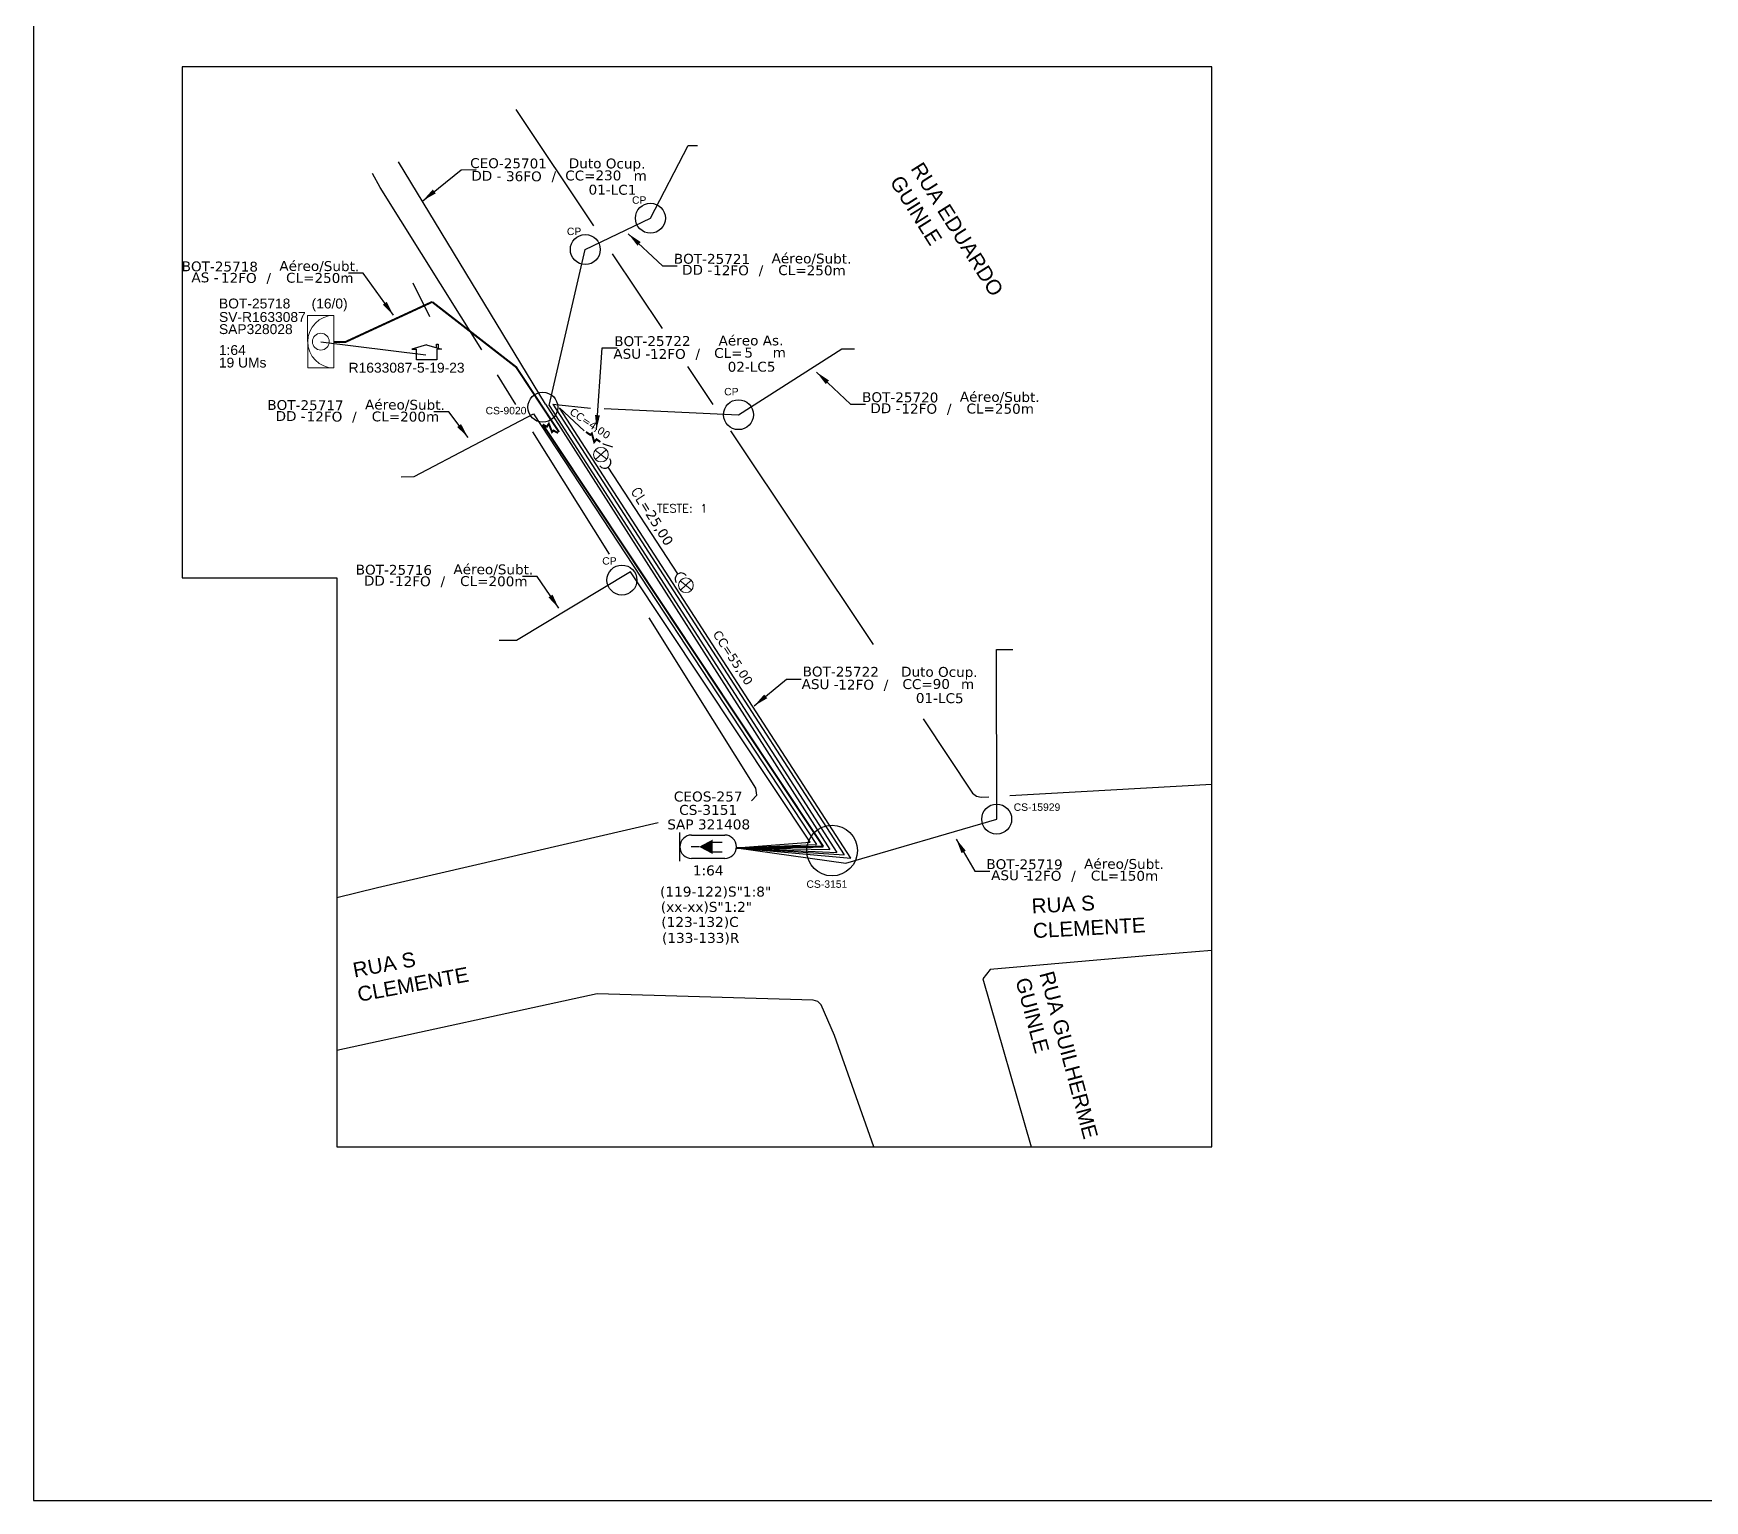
# Model space of a CAD drawing. Extents: x -89 to 749, y 705 to 1299.
# Drawn here: x -89.3 to 248.8, y 705 to 1002 of the extents above; entities that cross this region are included whole.
import ezdxf
from ezdxf.enums import TextEntityAlignment as Align

# ---------------------------------------------------------------- set-up
doc = ezdxf.new("R2010")
doc.units = 0
doc.linetypes.add('PHANTOM2', pattern=[1.25, 0.625, -0.125, 0.125, -0.125, 0.125, -0.125])
for name, color, linetype, lineweight in [("20.0-LEGENDA DOS CDO'S", 1, 'Continuous', 0), ('20.1-CDO_INTERIOR', 1, 'Continuous', 0), ('20.6-CORDOALHA_SUPORTE', 7, 'Continuous', 25), ('CORDOALHA_SUPORTE', 7, 'Continuous', 25), ('Postes', 1, 'Continuous', 0), ('Segmento Logradouro Texto', 7, 'Continuous', 0)]:
    doc.layers.add(name, color=color, linetype=linetype, lineweight=lineweight)
for name, color, linetype in [('20.4-CEOS', 1, 'Continuous'), ('CAP a instalar', 1, 'Continuous'), ('celulas gpon', 7, 'Continuous'), ('label_cabos', 7, 'Continuous'), ('Legenda', 1, 'Continuous'), ('locais', 7, 'Continuous'), ('locais legendas', 7, 'Continuous'), ('QUADRA', 7, 'Continuous'), ('Subida Lateral', 5, 'Continuous'), ('surveys', 7, 'Continuous'), ('surveys legendas', 7, 'Continuous')]:
    doc.layers.add(name, color=color, linetype=linetype)
doc.layers.add('DROP DE CLIENTE', color=140, linetype='Continuous', plot=False)
doc.layers.add('EXTRA', color=50, linetype='Continuous', plot=False)
doc.styles.add('ARIAL', font='arial.ttf')
doc.styles.add('DIGICADE', font='arial.ttf')
doc.styles.add('ROMANS', font='romans')
doc.styles.add('siredit', font='verdana.ttf')
doc.styles.get("Standard").update_dxf_attribs({"font": 'arial.ttf'})
doc.linetypes.add('FENCELINE1', pattern='A,0.25,-0.1,[133,ltypeshp.shx,S=0.1,R=0,X=-0.1,Y=0],-0.1,1', length=1.45)
doc.dimstyles.new('CC', dxfattribs={"dimtxt": 1, "dimasz": 2, "dimexe": 0.18, "dimexo": 0.0625, "dimgap": 0.09, "dimtad": 0, "dimdec": 0, "dimrnd": 1, "dimzin": 0, "dimdsep": 46, "dimtxsty": 'siredit', "dimblk": 'NONE', "dimcen": 0, "dimse1": 1, "dimse2": 1, "dimsd1": 1, "dimsd2": 1, "dimclrt": 7, "dimadec": 0, "dimazin": 0, "dimtfac": 1, "dimtdec": 0, "dimtofl": 0, "dimtmove": 0, "dimatfit": 3, "dimfxl": 0, "dimtolj": 1, "dimtzin": 0, "dimarcsym": 0})

# ---------------------------------------------------------------- blocks, each defined once
blk = doc.blocks.new('pole_pole')
at = {"layer": 'Postes', "color": 1, "linetype": 'PHANTOM2'}
for points in [[(-0.0000079, 0.0000104), (0.0000075, -0.000002)], [(0.000007, 0.0000109), (-0.0000074, -0.0000025)]]:
    blk.add_lwpolyline(points, dxfattribs=at)
at = {"layer": 'Postes', "color": 1}
blk.add_circle((-0.0000002, 0.0000042), 0.00000987, dxfattribs=at)
blk = doc.blocks.new('SURVEY_SURVEY')
for p, q in [((0, 0.0000152), (-0.0000151, 0.0000108)), ((-0.0000151, 0.0000108), (-0.0000104, 0.0000108)), ((-0.0000103, 0), (-0.0000103, 0.0000108)), ((0.0000103, 0), (-0.0000103, 0)), ((0, 0.0000152), (0.0000151, 0.0000108)), ((0.0000101, 0.0000159), (0.0000117, 0.0000159)), ((0.0000101, 0.0000123), (0.0000101, 0.0000159)), ((0.0000151, 0.0000108), (0.0000103, 0.0000108)), ((0.0000103, 0.0000108), (0.0000103, 0)), ((0.0000117, 0.0000159), (0.0000117, 0.0000119))]:
    blk.add_line(p, q)
blk = doc.blocks.new('*U115')
at = {"layer": '20.4-CEOS', "color": 7, "style": 'siredit'}
for tag, p in [('FIBRAS_SPLITTER', (0, 0)), ('FIBRAS_TOP_C', (0, -4.13)), ('RESERVA_FINAIS', (0, -5.46))]:
    blk.add_attdef(tag, p, '', height=1.01, dxfattribs=at)
for tag, p, flags in [('ID_ATIVIDADE', (0, -6.77), 3), ('QTDE', (0, -9.4), 1), ('FATOR', (0, -8.09), 1), ('FID', (0, -10.71), 1)]:
    blk.add_attdef(tag, p, '', height=1.01, dxfattribs=dict(at, flags=flags))
blk = doc.blocks.new('*U114')
at = {"layer": '20.4-CEOS', "color": 7, "style": 'siredit'}
blk.add_attdef('FIBRAS_SPLITTER', (0, 0), '', height=1.01, dxfattribs=at)
for tag, p, flags in [('ID_ATIVIDADE', (0, -1.48), 3), ('QTDE', (0, -4.11), 1), ('FATOR', (0, -2.79), 3), ('FID', (0, -5.42), 1)]:
    blk.add_attdef(tag, p, '', height=1.01, dxfattribs=dict(at, flags=flags))
blk = doc.blocks.new('Teste  FTTH')
at = {"color": 0, "lineweight": 0, "style": 'ROMANS'}
for tag, p in [('TESTE', (-2.302, -0.29)), ('QTDE', (0.212, -0.29))]:
    blk.add_attdef(tag, p, '', height=0.48, dxfattribs=at)
for tag, p, flags in [('FID', (-2.227, -1.253), 1), ('FATOR', (-2.227, -2.028), 3), ('ID_ATIVIDADE', (-2.227, -2.716), 3)]:
    blk.add_attdef(tag, p, '', height=0.48, dxfattribs=dict(at, flags=flags))
blk = doc.blocks.new('Inst CORD ALUMINIO 4.8 MM 3F(sem recursos)')
at = {"color": 0, "lineweight": 0, "style": 'ROMANS'}
blk.add_attdef('FID', (-19.18, -2.21), '', height=1, dxfattribs=at)
blk.add_attdef('LANCE', text='', height=1, dxfattribs=at).set_placement((-0.54, -2.21), align=Align.RIGHT)
at = {"color": 0, "lineweight": 0, "style": 'ROMANS', "flags": 3}
for tag, p in [('FATOR', (-5.2, -4.44)), ('ID_ATIVIDADE', (-5.2, -6.67))]:
    blk.add_attdef(tag, p, '', height=1, dxfattribs=at)
at = {"layer": 'label_cabos', "color": 0, "style": 'siredit'}
blk.add_attdef('QTDE', (-0.54, -2.21), '', height=1, rotation=359.69, dxfattribs=at)
blk = doc.blocks.new('LEGENDA DOS CABOS')
at = {"layer": 'EXTRA', "color": 0, "style": 'siredit'}
for tag, p in [('ID', (4.6, 0.97)), ('XX', (9.03, 0.97))]:
    blk.add_attdef(tag, text='', height=0.48, rotation=359.69, dxfattribs=at).set_placement(p, align=Align.MIDDLE_CENTER)
at = {"layer": 'Legenda', "color": 0, "style": 'siredit'}
for tag, p in [('TIPO_CABO', (1.31, 0)), ('CABO', (4.69, -0.05)), ('/', (6.81, -0.05)), ('METROS', (10.03, -0.05))]:
    blk.add_attdef(tag, text='', height=0.8, rotation=359.69, dxfattribs=at).set_placement(p, align=Align.MIDDLE_CENTER)
blk = doc.blocks.new('_None')
blk = doc.blocks.new('Inst CB AS CFOA-SM-ASU-120-S-12')
at = {"layer": 'label_cabos', "color": 0, "style": 'siredit'}
for tag, flags, p in [('ID_ATIVIDADE', 3, (1.31, 2.67)), ('FATOR', 1, (11.56, 2.55))]:
    blk.add_attdef(tag, text='', height=1, rotation=359.69, dxfattribs=dict(at, flags=flags)).set_placement(p, align=Align.MIDDLE_CENTER)
for tag, p in [('DESTINO_CABO', (3.13, 1.26)), ('TIPO_CABO', (13.11, 1.24)), ('TIPO_CABO', (1.26, 0)), ('CABO', (4.69, -0.05)), ('/', (7.71, -0.05)), ('LANCE', (10.81, 0)), ('UND', (15.96, 0)), ('FID', (13.15, -1.41))]:
    blk.add_attdef(tag, text='', height=1, rotation=359.69, dxfattribs=at).set_placement(p, align=Align.MIDDLE_CENTER)
blk.add_attdef('QTDE', (12.43, -0.47), '', height=1, rotation=359.69, dxfattribs=at)
blk = doc.blocks.new('Inst CB DT OCUP CFOA-SM-DD-S-36')
at = {"layer": 'label_cabos', "color": 0, "style": 'siredit'}
for tag, flags, p in [('ID_ATIVIDADE', 3, (1.31, 2.67)), ('FATOR', 1, (11.56, 2.55))]:
    blk.add_attdef(tag, text='', height=1, rotation=359.69, dxfattribs=dict(at, flags=flags)).set_placement(p, align=Align.MIDDLE_CENTER)
for tag, p in [('DESTINO_CABO', (3.13, 1.26)), ('TIPO_CABO', (13.11, 1.24)), ('TIPO_CABO', (1.11, 0)), ('CABO', (4.69, -0.05)), ('/', (7.71, -0.05)), ('LANCE', (10.41, 0.02)), ('UND', (16.46, 0)), ('FID', (13.65, -1.41))]:
    blk.add_attdef(tag, text='', height=1, rotation=359.69, dxfattribs=at).set_placement(p, align=Align.MIDDLE_CENTER)
blk.add_attdef('QTDE', (11.93, -0.45), '', height=1, rotation=359.69, dxfattribs=at)
blk = doc.blocks.new('Inst CB DT OCUP CFOA-SM-ASU-120-S-12')
at = {"layer": 'label_cabos', "color": 0, "style": 'siredit'}
for tag, flags, p in [('ID_ATIVIDADE', 3, (1.31, 2.67)), ('FATOR', 1, (11.56, 2.55))]:
    blk.add_attdef(tag, text='', height=1, rotation=359.69, dxfattribs=dict(at, flags=flags)).set_placement(p, align=Align.MIDDLE_CENTER)
for tag, p in [('DESTINO_CABO', (3.13, 1.26)), ('TIPO_CABO', (13.11, 1.24)), ('TIPO_CABO', (1.26, 0)), ('CABO', (4.69, -0.05)), ('/', (7.71, -0.05)), ('LANCE', (10.91, 0)), ('UND', (15.96, 0)), ('FID', (13.15, -1.41))]:
    blk.add_attdef(tag, text='', height=1, rotation=359.69, dxfattribs=at).set_placement(p, align=Align.MIDDLE_CENTER)
blk.add_attdef('QTDE', (12.43, -0.47), '', height=1, rotation=359.69, dxfattribs=at)

msp = doc.modelspace()

# ---------------------------------------------------------------- linework, layer by layer
for points in [[(-89.32, 705.02), (749.25, 705.02), (749.25, 1299.02), (-89.32, 1299.02), (-89.32, 705.02)], [(-59.2, 972), (-59.2, 891.8), (-27.92, 891.8), (-27.92, 776.66), (149.15, 776.66), (149.15, 995.23), (-59.2, 995.23), (-59.2, 972)]]:
    msp.add_lwpolyline(points)
at = {"color": 7}
msp.add_lwpolyline([(-9.1, 944.62), (-12.46, 951.45)], dxfattribs=at)
at = {"layer": '20.1-CDO_INTERIOR', "color": 10, "lineweight": 18}
msp.add_lwpolyline([(-33.82, 934.31), (-33.83, 944.93), (-28.52, 944.93), (-28.51, 934.31)], close=True, dxfattribs=at)
msp.add_circle((-31.17, 939.62), 1.7, dxfattribs=at)
msp.add_arc((-28.51, 939.62), 5.31, 90.0276, 270.0276, dxfattribs=at)
at = {"layer": '20.4-CEOS', "color": 5}
for p, q in [((43.88, 839.75), (50.56, 839.75)), ((50.56, 834.98), (43.88, 834.98))]:
    msp.add_line(p, q, dxfattribs=at)
for points in [[(41.49, 834.49), (41.49, 840.24)], [(45.37, 837.37), (43.77, 837.37)], [(48.01, 838.31), (50.04, 838.31)], [(48.01, 836.33), (50.04, 836.33)]]:
    msp.add_lwpolyline(points, dxfattribs=at)
msp.add_lwpolyline([(45.37, 837.37, 0, 2.94, 0), (48.14, 837.37, 2.94, 2.94, 0)], format="xyseb", dxfattribs=at)
for centre, start, end in [((43.88, 837.37), 90, 270), ((50.56, 837.37), 270, 90)]:
    msp.add_arc(centre, 2.38, start, end, dxfattribs=at)
at = {"layer": 'CAP a instalar', "color": 7, "ltscale": 50}
for points in [[(15.03, 926.68), (22.36, 958.27), (35.53, 964.61), (43.17, 979.3), (45.05, 979.3)], [(14.27, 926.99), (-15.43, 976.02)], [(26.18, 926.07), (53.35, 924.84), (74.24, 938.17), (76.8, 938.17)], [(14.27, 926.99), (14.27, 926.99), (71.83, 836.8)], [(15.03, 926.68), (73.26, 836.24)], [(15.82, 926.94), (23.43, 926.19)], [(15.82, 926.94), (74.72, 835.72)], [(-14.89, 912.23), (-12.24, 912.31), (11.9, 925)], [(11.9, 925), (69.17, 837.86)], [(67.85, 838.33), (31.5, 893.01), (8.41, 879.15), (4.95, 879.15)], [(75.07, 834.05), (105.6, 842.98), (105.59, 877.29), (108.84, 877.29)], [(52.94, 837.13), (67.85, 838.33)], [(52.94, 837.13), (69.17, 837.86)], [(52.94, 837.17), (73.26, 836.24), (73.26, 836.24)], [(52.94, 837.13), (75.07, 834.05)], [(52.94, 837.13), (71.83, 836.8)], [(52.94, 837.13), (74.72, 835.72), (74.72, 835.72)]]:
    msp.add_lwpolyline(points, dxfattribs=at)
at = {"layer": 'CAP a instalar', "color": 10, "ltscale": 50, "const_width": 0.4}
for points in [[(-28.51, 939.54), (-26.22, 939.54), (-8.63, 947.67)], [(17.05, 921.32), (8.37, 934.47), (-8.63, 947.67)], [(13.74, 922.86), (70.53, 837.39)], [(52.94, 837.13), (70.53, 837.39)]]:
    msp.add_lwpolyline(points, dxfattribs=at)
at = {"layer": 'CAP a instalar', "color": 7, "linetype": 'FENCELINE1', "ltscale": 50}
for points in [[(52.94, 837.13), (76.08, 835.07), (17.11, 926.2), (22.13, 921.6)], [(25.88, 919.01), (26, 918.92), (27.84, 918.31)]]:
    msp.add_lwpolyline(points, dxfattribs=at)
at = {"layer": 'CORDOALHA_SUPORTE'}
for points in [[(25.31, 914.49, 1), (27.29, 915.92)], [(42.75, 892.3, 1), (40.77, 890.87)]]:
    msp.add_lwpolyline(points, format="xyb", dxfattribs=at)
msp.add_lwpolyline([(41.09, 892.6), (27.01, 914.21)], dxfattribs=at)
at = {"layer": 'DROP DE CLIENTE'}
msp.add_lwpolyline([(-9.92, 936.89), (-31.17, 939.53)], dxfattribs=at)
at = {"layer": 'locais', "color": 5, "linetype": 'Continuous'}
for centre, radius in [((35.53, 964.61), 3.03), ((22.36, 958.27), 3.03), ((13.76, 926.35), 3.03), ((53.35, 924.84), 3.03), ((29.77, 891.37), 3.03), ((105.6, 842.98), 3.03), ((72.29, 836.61), 5.13)]:
    msp.add_circle(centre, radius, dxfattribs=at)
at = {"layer": 'QUADRA', "color": 4}
for points in [[(8.3, 986.62), (24.03, 963.06)], [(1.4, 937.96), (-19.15, 970.86), (-20.72, 973.66)], [(27.82, 957.39), (37.92, 942.26)], [(43.06, 934.58), (48.17, 926.92)], [(8.31, 926.92), (4.58, 932.89)], [(27.26, 896.58), (11.75, 921.4)], [(51.76, 921.55), (80.63, 878.33)], [(56.02, 846.69), (57.04, 847.82), (56.85, 849.23), (35.31, 883.7)], [(90.7, 863.26), (100.74, 848.23), (101.49, 847.6), (102.49, 847.42), (104.01, 847.5)], [(108.25, 847.74), (149.15, 850.02)], [(-27.92, 827.1), (-19.68, 829.15), (37.1, 842.3)], [(149.15, 816.38), (135.92, 815.29), (104.28, 812.55), (102.77, 810.67), (112.6, 776.66)], [(149.15, 816.38), (135.92, 815.29), (104.28, 812.55), (102.77, 810.67), (112.6, 776.66)], [(80.71, 776.66), (72.76, 799.14), (70.11, 805.38), (69.42, 806.06), (68.44, 806.34), (24.75, 807.63), (-27.92, 796.14)], [(80.71, 776.66), (72.76, 799.14), (70.11, 805.38), (69.42, 806.06), (68.44, 806.34), (24.75, 807.63), (-27.92, 796.14)]]:
    msp.add_lwpolyline(points, dxfattribs=at)
at = {"layer": 'Subida Lateral', "color": 5, "const_width": 0.4}
for points in [[(13.74, 922.86), (14.58, 922.4), (14.98, 923.01), (15.63, 921.32), (15.91, 921.64), (16.84, 921.13)], [(25.41, 919.32), (24.62, 919.86), (24.16, 919.29), (23.68, 921.04), (23.37, 920.75), (22.49, 921.35)]]:
    msp.add_lwpolyline(points, dxfattribs=at)

# ---------------------------------------------------------------- block references
at = {"color": 0, "lineweight": 0}
ref = msp.add_blockref('Inst CB DT OCUP CFOA-SM-DD-S-36', (0.56, 973.21), dxfattribs=dict(at, xscale=2, yscale=2, zscale=2))
ref.add_attrib('DESTINO_CABO', 'CEO-25701', dxfattribs={"layer": 'label_cabos', "color": 0, "height": 2, "rotation": 359.69, "style": 'siredit'}).set_placement((6.82, 975.73), align=Align.MIDDLE_CENTER)
ref.add_attrib('TIPO_CABO', 'Duto Ocup.', dxfattribs={"layer": 'label_cabos', "color": 0, "height": 2, "rotation": 359.69, "style": 'siredit'}).set_placement((26.77, 975.7), align=Align.MIDDLE_CENTER)
ref.add_attrib('/', '/', dxfattribs={"layer": 'label_cabos', "color": 0, "height": 2, "rotation": 359.69, "style": 'siredit'}).set_placement((15.98, 973.1), align=Align.MIDDLE_CENTER)
ref.add_attrib('FID', '01-LC1', dxfattribs={"layer": 'label_cabos', "color": 0, "height": 2, "rotation": 359.69, "style": 'siredit'}).set_placement((27.85, 970.38), align=Align.MIDDLE_CENTER)
ref.add_attrib('LANCE', 'CC=', dxfattribs={"layer": 'label_cabos', "color": 0, "height": 2, "rotation": 359.69, "style": 'siredit'}).set_placement((21.37, 973.25), align=Align.MIDDLE_CENTER)
ref.add_attrib('UND', 'm', dxfattribs={"layer": 'label_cabos', "color": 0, "height": 2, "rotation": 359.69, "style": 'siredit'}).set_placement((33.48, 973.21), align=Align.MIDDLE_CENTER)
ref.add_attrib('CABO', '36FO', dxfattribs={"layer": 'label_cabos', "color": 0, "height": 2, "rotation": 359.69, "style": 'siredit'}).set_placement((9.93, 973.1), align=Align.MIDDLE_CENTER)
ref.add_attrib('TIPO_CABO', 'DD - ', dxfattribs={"layer": 'label_cabos', "color": 0, "height": 2, "rotation": 359.69, "style": 'siredit'}).set_placement((2.78, 973.2), align=Align.MIDDLE_CENTER)
ref.add_attrib('QTDE', '230', (24.41, 972.3), dxfattribs={"layer": 'label_cabos', "color": 0, "height": 2, "rotation": 359.69, "style": 'siredit'})
ref = msp.add_blockref('Inst CORD ALUMINIO 4.8 MM 3F(sem recursos)', (38.76, 906.21), dxfattribs=dict(at, xscale=2.000000000163574, yscale=2.000000000163574, zscale=2.000000000163574, rotation=302.4090204631635))
ref.add_attrib('QTDE', '25,00', (34.45, 904.74), dxfattribs={"layer": '20.6-CORDOALHA_SUPORTE', "color": 0, "height": 2, "rotation": 302.099, "style": 'siredit'})
ref.add_attrib('LANCE', 'CL=', dxfattribs={"layer": '20.6-CORDOALHA_SUPORTE', "color": 0, "lineweight": 0, "height": 2, "rotation": 302.409, "style": 'ROMANS'}).set_placement((34.45, 904.74), align=Align.RIGHT)
at = {"layer": "20.0-LEGENDA DOS CDO'S", "lineweight": 0, "xscale": 3.501000000164435, "yscale": 3.501000000164435, "zscale": 3.501000000164435, "rotation": 3.127576981623237e-05}
msp.add_blockref('Teste  FTTH', (44.9, 906.05), dxfattribs=at).add_auto_attribs({'TESTE': 'TESTE:', 'QTDE': '1'})
at = {"layer": '20.4-CEOS', "color": 7, "lineweight": 0}
ref = msp.add_blockref('*U115', (37.48, 827.29), dxfattribs=dict(at, xscale=2, yscale=2, zscale=2))
ref.add_attrib('FIBRAS_SPLITTER', '(119-122)S"1:8"', (37.48, 827.29), dxfattribs={"color": 7, "height": 2.0194, "style": 'siredit'})
ref.add_attrib('FIBRAS_TOP_C', '(123-132)C', (37.73, 821.15), dxfattribs={"color": 7, "height": 2.019, "style": 'siredit'})
ref.add_attrib('RESERVA_FINAIS', '(133-133)R', (37.87, 817.92), dxfattribs={"color": 7, "height": 2.019, "style": 'siredit'})
at = {"layer": '20.4-CEOS', "color": 7, "lineweight": 0, "xscale": 2, "yscale": 2, "zscale": 2}
msp.add_blockref('*U114', (37.63, 824.2), dxfattribs=at).add_auto_attribs({'FIBRAS_SPLITTER': '(xx-xx)S"1:2"'})
at = {"layer": 'label_cabos', "color": 0, "lineweight": 0}
ref = msp.add_blockref('LEGENDA DOS CABOS', (39.51, 953.12), dxfattribs=dict(at, xscale=2, yscale=2, zscale=2))
ref.add_attrib('ID', 'BOT-25721', dxfattribs={"color": 0, "height": 2, "rotation": 359.69, "style": 'siredit'}).set_placement((47.99, 956.38), align=Align.MIDDLE_CENTER)
ref.add_attrib('CABO', '12FO', dxfattribs={"color": 0, "height": 2, "rotation": 359.69, "style": 'siredit'}).set_placement((51.84, 954.07), align=Align.MIDDLE_CENTER)
ref.add_attrib('METROS', 'CL=250m', dxfattribs={"color": 0, "height": 2, "rotation": 359.69, "style": 'siredit'}).set_placement((68.23, 954.07), align=Align.MIDDLE_CENTER)
ref.add_attrib('XX', 'Aéreo/Subt.', dxfattribs={"color": 0, "height": 2, "rotation": 359.69, "style": 'siredit'}).set_placement((68.13, 956.46), align=Align.MIDDLE_CENTER)
ref.add_attrib('/', '/', dxfattribs={"color": 0, "height": 2, "rotation": 359.69, "style": 'siredit'}).set_placement((57.9, 954.07), align=Align.MIDDLE_CENTER)
ref.add_attrib('TIPO_CABO', 'DD -', dxfattribs={"color": 0, "height": 2, "rotation": 359.69, "style": 'siredit'}).set_placement((44.99, 954.16), align=Align.MIDDLE_CENTER)
ref = msp.add_blockref('LEGENDA DOS CABOS', (-60.08, 951.58), dxfattribs=dict(at, xscale=2, yscale=2, zscale=2))
ref.add_attrib('ID', 'BOT-25718', dxfattribs={"color": 0, "height": 2, "rotation": 359.69, "style": 'siredit'}).set_placement((-51.6, 954.84), align=Align.MIDDLE_CENTER)
ref.add_attrib('CABO', '12FO', dxfattribs={"color": 0, "height": 2, "rotation": 359.69, "style": 'siredit'}).set_placement((-47.76, 952.53), align=Align.MIDDLE_CENTER)
ref.add_attrib('METROS', 'CL=250m', dxfattribs={"color": 0, "height": 2, "rotation": 359.69, "style": 'siredit'}).set_placement((-31.37, 952.53), align=Align.MIDDLE_CENTER)
ref.add_attrib('XX', 'Aéreo/Subt.', dxfattribs={"color": 0, "height": 2, "rotation": 359.69, "style": 'siredit'}).set_placement((-31.47, 954.93), align=Align.MIDDLE_CENTER)
ref.add_attrib('/', '/', dxfattribs={"color": 0, "height": 2, "rotation": 359.69, "style": 'siredit'}).set_placement((-41.7, 952.53), align=Align.MIDDLE_CENTER)
ref.add_attrib('TIPO_CABO', 'AS -', dxfattribs={"color": 0, "height": 2, "rotation": 359.69, "style": 'siredit'}).set_placement((-54.6, 952.63), align=Align.MIDDLE_CENTER)
at = {"layer": 'label_cabos'}
ref = msp.add_blockref('Inst CB AS CFOA-SM-ASU-120-S-12', (29.69, 937.16), dxfattribs=dict(at, xscale=2.000000000039625, yscale=2.000000000039625, zscale=2.000000000039625, rotation=0.4634636983034903))
ref.add_attrib('DESTINO_CABO', 'BOT-25722', dxfattribs={"color": 0, "height": 2, "rotation": 0.1535, "style": 'siredit'}).set_placement((35.93, 939.74), align=Align.MIDDLE_CENTER)
ref.add_attrib('TIPO_CABO', 'Aéreo As.', dxfattribs={"color": 0, "height": 2, "rotation": 0.1535, "style": 'siredit'}).set_placement((55.88, 939.86), align=Align.MIDDLE_CENTER)
ref.add_attrib('CABO', '12FO', dxfattribs={"color": 0, "height": 2, "rotation": 0.1535, "style": 'siredit'}).set_placement((39.06, 937.13), align=Align.MIDDLE_CENTER)
ref.add_attrib('/', '/', dxfattribs={"color": 0, "height": 2, "rotation": 0.1535, "style": 'siredit'}).set_placement((45.11, 937.18), align=Align.MIDDLE_CENTER)
ref.add_attrib('TIPO_CABO', 'ASU - ', dxfattribs={"color": 0, "height": 2, "rotation": 0.1535, "style": 'siredit'}).set_placement((32.21, 937.17), align=Align.MIDDLE_CENTER)
ref.add_attrib('FID', '02-LC5', dxfattribs={"color": 0, "height": 2, "rotation": 0.1535, "style": 'siredit'}).set_placement((56, 934.55), align=Align.MIDDLE_CENTER)
ref.add_attrib('LANCE', 'CL=', dxfattribs={"color": 0, "height": 2, "rotation": 0.1535, "style": 'siredit'}).set_placement((51.3, 937.34), align=Align.MIDDLE_CENTER)
ref.add_attrib('QTDE', '5', (54.55, 936.41), dxfattribs={"color": 0, "height": 2, "rotation": 0.1535, "style": 'siredit'})
ref.add_attrib('UND', 'm', dxfattribs={"color": 0, "height": 2, "rotation": 0.1535, "style": 'siredit'}).set_placement((61.61, 937.42), align=Align.MIDDLE_CENTER)
at = {"layer": 'label_cabos', "color": 0, "lineweight": 0}
ref = msp.add_blockref('LEGENDA DOS CABOS', (-42.75, 923.51), dxfattribs=dict(at, xscale=2, yscale=2, zscale=2))
ref.add_attrib('ID', 'BOT-25717', dxfattribs={"color": 0, "height": 2, "rotation": 359.69, "style": 'siredit'}).set_placement((-34.27, 926.77), align=Align.MIDDLE_CENTER)
ref.add_attrib('CABO', '12FO', dxfattribs={"color": 0, "height": 2, "rotation": 359.69, "style": 'siredit'}).set_placement((-30.42, 924.46), align=Align.MIDDLE_CENTER)
ref.add_attrib('METROS', 'CL=200m', dxfattribs={"color": 0, "height": 2, "rotation": 359.69, "style": 'siredit'}).set_placement((-14.03, 924.46), align=Align.MIDDLE_CENTER)
ref.add_attrib('XX', 'Aéreo/Subt.', dxfattribs={"color": 0, "height": 2, "rotation": 359.69, "style": 'siredit'}).set_placement((-14.14, 926.86), align=Align.MIDDLE_CENTER)
ref.add_attrib('/', '/', dxfattribs={"color": 0, "height": 2, "rotation": 359.69, "style": 'siredit'}).set_placement((-24.37, 924.46), align=Align.MIDDLE_CENTER)
ref.add_attrib('TIPO_CABO', 'DD -', dxfattribs={"color": 0, "height": 2, "rotation": 359.69, "style": 'siredit'}).set_placement((-37.27, 924.56), align=Align.MIDDLE_CENTER)
ref = msp.add_blockref('LEGENDA DOS CABOS', (77.61, 925.1), dxfattribs=dict(at, xscale=2, yscale=2, zscale=2))
ref.add_attrib('ID', 'BOT-25720', dxfattribs={"color": 0, "height": 2, "rotation": 359.69, "style": 'siredit'}).set_placement((86.09, 928.36), align=Align.MIDDLE_CENTER)
ref.add_attrib('CABO', '12FO', dxfattribs={"color": 0, "height": 2, "rotation": 359.69, "style": 'siredit'}).set_placement((89.93, 926.05), align=Align.MIDDLE_CENTER)
ref.add_attrib('METROS', 'CL=250m', dxfattribs={"color": 0, "height": 2, "rotation": 359.69, "style": 'siredit'}).set_placement((106.32, 926.05), align=Align.MIDDLE_CENTER)
ref.add_attrib('XX', 'Aéreo/Subt.', dxfattribs={"color": 0, "height": 2, "rotation": 359.69, "style": 'siredit'}).set_placement((106.22, 928.44), align=Align.MIDDLE_CENTER)
ref.add_attrib('/', '/', dxfattribs={"color": 0, "height": 2, "rotation": 359.69, "style": 'siredit'}).set_placement((95.99, 926.05), align=Align.MIDDLE_CENTER)
ref.add_attrib('TIPO_CABO', 'DD -', dxfattribs={"color": 0, "height": 2, "rotation": 359.69, "style": 'siredit'}).set_placement((83.09, 926.14), align=Align.MIDDLE_CENTER)
ref = msp.add_blockref('LEGENDA DOS CABOS', (-24.86, 890.18), dxfattribs=dict(at, xscale=2, yscale=2, zscale=2))
ref.add_attrib('ID', 'BOT-25716', dxfattribs={"color": 0, "height": 2, "rotation": 359.69, "style": 'siredit'}).set_placement((-16.38, 893.44), align=Align.MIDDLE_CENTER)
ref.add_attrib('CABO', '12FO', dxfattribs={"color": 0, "height": 2, "rotation": 359.69, "style": 'siredit'}).set_placement((-12.54, 891.13), align=Align.MIDDLE_CENTER)
ref.add_attrib('METROS', 'CL=200m', dxfattribs={"color": 0, "height": 2, "rotation": 359.69, "style": 'siredit'}).set_placement((3.85, 891.13), align=Align.MIDDLE_CENTER)
ref.add_attrib('XX', 'Aéreo/Subt.', dxfattribs={"color": 0, "height": 2, "rotation": 359.69, "style": 'siredit'}).set_placement((3.75, 893.53), align=Align.MIDDLE_CENTER)
ref.add_attrib('/', '/', dxfattribs={"color": 0, "height": 2, "rotation": 359.69, "style": 'siredit'}).set_placement((-6.48, 891.13), align=Align.MIDDLE_CENTER)
ref.add_attrib('TIPO_CABO', 'DD -', dxfattribs={"color": 0, "height": 2, "rotation": 359.69, "style": 'siredit'}).set_placement((-19.38, 891.23), align=Align.MIDDLE_CENTER)
ref = msp.add_blockref('Inst CB DT OCUP CFOA-SM-ASU-120-S-12', (67.79, 870.29), dxfattribs=dict(at, xscale=2, yscale=2, zscale=2))
ref.add_attrib('DESTINO_CABO', 'BOT-25722', dxfattribs={"color": 0, "height": 2, "rotation": 359.69, "style": 'siredit'}).set_placement((74.05, 872.82), align=Align.MIDDLE_CENTER)
ref.add_attrib('CABO', '12FO', dxfattribs={"color": 0, "height": 2, "rotation": 359.69, "style": 'siredit'}).set_placement((77.16, 870.19), align=Align.MIDDLE_CENTER)
ref.add_attrib('TIPO_CABO', 'Duto Ocup.', dxfattribs={"color": 0, "height": 2, "rotation": 359.69, "style": 'siredit'}).set_placement((94, 872.78), align=Align.MIDDLE_CENTER)
ref.add_attrib('/', '/', dxfattribs={"color": 0, "height": 2, "rotation": 359.69, "style": 'siredit'}).set_placement((83.21, 870.19), align=Align.MIDDLE_CENTER)
ref.add_attrib('TIPO_CABO', 'ASU - ', dxfattribs={"color": 0, "height": 2, "rotation": 359.69, "style": 'siredit'}).set_placement((70.31, 870.29), align=Align.MIDDLE_CENTER)
ref.add_attrib('FID', '01-LC5', dxfattribs={"color": 0, "height": 2, "rotation": 359.69, "style": 'siredit'}).set_placement((94.08, 867.47), align=Align.MIDDLE_CENTER)
ref.add_attrib('LANCE', 'CC=', dxfattribs={"color": 0, "height": 2, "rotation": 359.69, "style": 'siredit'}).set_placement((89.6, 870.3), align=Align.MIDDLE_CENTER)
ref.add_attrib('QTDE', '90', (92.64, 869.35), dxfattribs={"color": 0, "height": 2, "rotation": 359.69, "style": 'siredit'})
ref.add_attrib('UND', 'm', dxfattribs={"color": 0, "height": 2, "rotation": 359.69, "style": 'siredit'}).set_placement((99.71, 870.3), align=Align.MIDDLE_CENTER)
ref = msp.add_blockref('LEGENDA DOS CABOS', (102.75, 830.57), dxfattribs=dict(at, xscale=2, yscale=2, zscale=2))
ref.add_attrib('ID', 'BOT-25719', dxfattribs={"color": 0, "height": 2, "rotation": 359.69, "style": 'siredit'}).set_placement((111.23, 833.83), align=Align.MIDDLE_CENTER)
ref.add_attrib('CABO', '12FO', dxfattribs={"color": 0, "height": 2, "rotation": 359.69, "style": 'siredit'}).set_placement((115.08, 831.51), align=Align.MIDDLE_CENTER)
ref.add_attrib('METROS', 'CL=150m', dxfattribs={"color": 0, "height": 2, "rotation": 359.69, "style": 'siredit'}).set_placement((131.47, 831.51), align=Align.MIDDLE_CENTER)
ref.add_attrib('XX', 'Aéreo/Subt.', dxfattribs={"color": 0, "height": 2, "rotation": 359.69, "style": 'siredit'}).set_placement((131.37, 833.91), align=Align.MIDDLE_CENTER)
ref.add_attrib('/', '/', dxfattribs={"color": 0, "height": 2, "rotation": 359.69, "style": 'siredit'}).set_placement((121.14, 831.51), align=Align.MIDDLE_CENTER)
ref.add_attrib('TIPO_CABO', 'ASU -', dxfattribs={"color": 0, "height": 2, "rotation": 359.69, "style": 'siredit'}).set_placement((108.23, 831.61), align=Align.MIDDLE_CENTER)
at = {"layer": 'locais', "color": 10, "xscale": 150000, "yscale": 150000, "zscale": 150000}
for p in [(25.56, 916.12), (42.75, 889.68)]:
    msp.add_blockref('pole_pole', p, dxfattribs=at)
at = {"layer": 'surveys', "color": 255, "xscale": 200000, "yscale": 200000, "zscale": 200000}
msp.add_blockref('SURVEY_SURVEY', (-9.75, 935.92), dxfattribs=at)

# ---------------------------------------------------------------- texts
at = {"layer": "20.0-LEGENDA DOS CDO'S", "color": 10, "style": 'ARIAL'}
for s, p in [('BOT-25718', (-51.77, 946.35)), ('SV-R1633087', (-51.76, 943.62)), ('SAP328028', (-51.77, 941.16)), ('1:64', (-51.79, 936.92)), ('19 UMs', (-51.79, 934.39))]:
    msp.add_text(s, height=2, rotation=359.9724, dxfattribs=at).set_placement(p)
msp.add_text('        (16/0)', height=2, rotation=359.9724, dxfattribs=at).set_placement((-32.49, 946.34), align=Align.CENTER)
at = {"layer": '20.4-CEOS', "color": 5, "style": 'siredit'}
for s, p in [('CEOS-257', (47.22, 848.56)), ('CS-3151', (47.22, 845.85)), ('SAP 321408', (47.33, 842.91)), ('1:64', (47.22, 833.59))]:
    msp.add_text(s, height=2.019, dxfattribs=at).set_placement(p, align=Align.TOP_CENTER)
at = {"layer": 'celulas gpon', "style": 'siredit'}
for s, height, rotation, p in [('CC=4,00', 1.53, 325.7943, (19.04, 925.06)), ('CC=55,00', 1.8, 302.8245, (48.07, 880.45))]:
    msp.add_text(s, height=height, rotation=rotation, dxfattribs=at).set_placement(p)
at = {"layer": 'locais legendas', "color": 5}
for s, p in [('CP', (31.81, 967.54)), ('CP', (18.63, 961.2)), ('CP', (50.46, 928.76)), ('CS-9020', (2.18, 924.92)), ('CP', (25.78, 894.49)), ('CS-15929', (109.04, 844.65)), ('CS-3151', (67.11, 829.07))]:
    msp.add_text(s, height=1.5, dxfattribs=at).set_placement(p)
at = {"layer": 'Segmento Logradouro Texto', "linetype": 'Continuous', "char_height": 3, "attachment_point": 1, "style": 'DIGICADE'}
for s, insert, width, rotation in [('\\fArial|b0|i0|c0|p34;\\W1.0000000000;\\T1.0000000000;\\o\\lRUA EDUARDO GUINLE', (90.63, 976.28), 32.382, 302.2401), ('\\fArial|b0|i0|c0|p34;\\W1.0000000000;\\T1.0000000000;\\o\\lRUA S CLEMENTE', (112.59, 826.87), 25.0859, 3.0115), ('\\fArial|b0|i0|c0|p34;\\W1.0000000000;\\T1.0000000000;\\o\\lRUA S CLEMENTE', (112.59, 826.87), 25.0859, 3.0115), ('\\fArial|b0|i0|c0|p34;\\W1.0000000000;\\T1.0000000000;\\o\\lRUA S CLEMENTE', (-24.91, 813.84), 25.0859, 10.5339), ('\\fArial|b0|i0|c0|p34;\\W1.0000000000;\\T1.0000000000;\\o\\lRUA S CLEMENTE', (-24.91, 813.84), 25.0859, 10.5339), ('RUA GUILHERME GUINLE', (117.1, 812.48), 44.2441, 285.034)]:
    msp.add_mtext(s, dxfattribs=dict(at, insert=insert, width=width, rotation=rotation))
at = {"layer": 'surveys legendas', "color": 0}
msp.add_text('R1633087-5-19-23', height=2, dxfattribs=at).set_placement((-25.53, 933.35))

# ---------------------------------------------------------------- leaders
at = {"layer": 'label_cabos'}
for points in [[(-10.54, 968.15), (-2.73, 974.44), (0.27, 974.46)], [(31.06, 961.48), (37.96, 954.99), (40.96, 955)], [(-16.45, 944.96), (-22.59, 953.48), (-25.59, 953.47)], [(24.61, 921.75), (25.79, 938.36), (28.79, 938.38)], [(69.16, 933.46), (76.05, 926.97), (79.05, 926.98)], [(-1.37, 920.25), (-5.26, 925.41), (-8.26, 925.39)], [(17, 885.66), (12.63, 892.08), (9.63, 892.06)], [(56.55, 865.91), (63.04, 871.27), (66.04, 871.28)], [(97.41, 838.93), (101.2, 832.43), (104.2, 832.45)]]:
    msp.add_leader(points, dimstyle='CC', override={"dimasz": 3, "dimgap": 0.09, "dimtad": 0}, dxfattribs=at)

doc.saveas('drawing.dxf')
